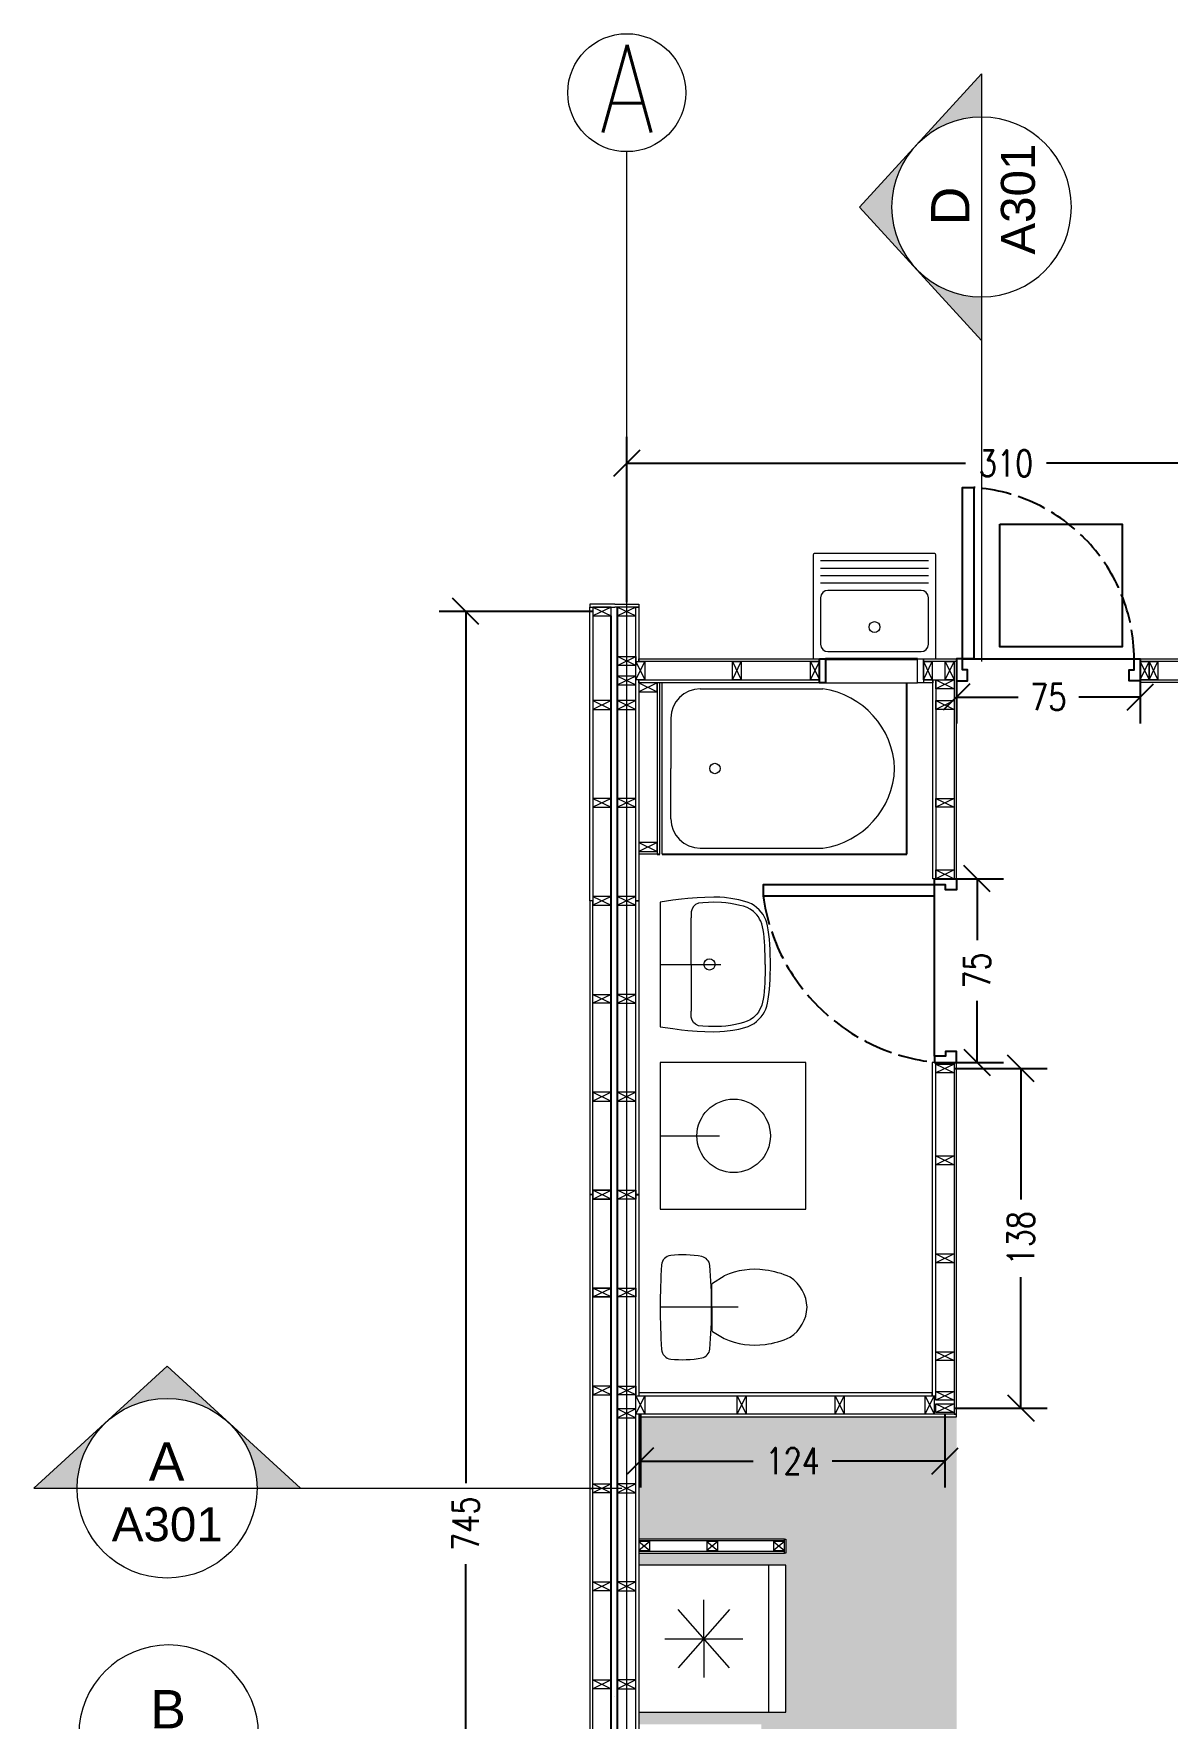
# Model space of a CAD drawing. Header units: centimetres. Extents: x 625 to 2942, y 2058 to 3293.
# Drawn here: x 625 to 1089, y 2603 to 3292 of the extents above; entities that cross this region are included whole.
import ezdxf

# ---------------------------------------------------------------- set-up
doc = ezdxf.new("R2010")
doc.units = ezdxf.units.CM
doc.header["$MEASUREMENT"] = 0
doc.linetypes.add('ACAD_ISO02W100', pattern=[15, 12, -3])
doc.layers.get('DEFPOINTS').update_dxf_attribs({"color": 210})
doc.layers.add('_AUX', color=210, linetype='Continuous', lineweight=18, plot=False)
for name, color, linetype, lineweight in [('A-ANNO-DIMS', 3, 'Continuous', 18), ('A-ANNO-SYMB', 3, 'Continuous', 18), ('A-DETL-MCUT', 4, 'Continuous', 25), ('A-DOOR-FULL', 4, 'Continuous', 25), ('A-ELEV-MBE1', 7, 'Continuous', 35), ('A-ELEV-MBE2', 4, 'Continuous', 25), ('A-FLOR-PATT', 8, 'Continuous', 18), ('A-FURN', 8, 'Continuous', 18), ('A-WALL-STUD', 3, 'Continuous', 18)]:
    doc.layers.add(name, color=color, linetype=linetype, lineweight=lineweight)
doc.styles.add('E-ROMANS', font='romans.shx', dxfattribs={"width": 0.8})
doc.styles.get("Standard").update_dxf_attribs({"font": 'arial.ttf'})
doc.dimstyles.new('QUOTE', dxfattribs={"dimtxt": 0.18, "dimasz": 0.18, "dimexe": 0.18, "dimexo": 0.0625, "dimgap": 0.09, "dimtad": 0, "dimdec": 4, "dimzin": 0, "dimdsep": 46, "dimtxsty": 'E-ROMANS', "dimblk": 'OBLIQUE', "dimblk1": 'OBLIQUE', "dimblk2": 'OBLIQUE', "dimcen": 0.09, "dimadec": 0, "dimazin": 0, "dimtfac": 1, "dimtdec": 4, "dimtofl": 0, "dimtmove": 0, "dimatfit": 3, "dimldrblk": 'OBLIQUE', "dimfxl": 1, "dimtolj": 1, "dimtzin": 0, "dimarcsym": 0})

# ---------------------------------------------------------------- blocks, each defined once
blk = doc.blocks.new('Sezioni')
h = blk.add_hatch(color=256)
h.dxf.hatch_style = 1
h.paths.add_polyline_path([(52520.8, 47455.1), (52264, 47220.9), (52417.6, 47220.9, -0.210523)])
h.paths.add_polyline_path([(52735.1, 47651.7), (52520.8, 47455.1, -0.388338), (52949.4, 47455.1)])
h.paths.add_polyline_path([(52949.4, 47455.1, -0.210523), (53052.6, 47220.9), (53206.2, 47220.9)])
blk.add_lwpolyline([(52264, 47220.9), (53206.2, 47220.9), (52735.1, 47651.7)], close=True)
blk.add_circle((52735.1, 47220.9), 317.5)
blk = doc.blocks.new('_Oblique')
at = {"color": 0, "linetype": 'ByBlock', "lineweight": -2}
blk.add_line((-0.5, -0.5), (0.5, 0.5), dxfattribs=at)
blk = doc.blocks.new('*D55')
at = {"layer": 'A-ANNO-DIMS', "color": 0, "lineweight": -2, "transparency": 16777216}
for p, q in [((1001.62, 2868.93), (1039.7, 2868.93)), ((1028.9, 2868.93), (1028.9, 2815.41)), ((1028.9, 2730.1), (1028.9, 2783.62)), ((1001.62, 2730.1), (1039.7, 2730.1))]:
    blk.add_line(p, q, dxfattribs=at)
at = {"layer": 'DEFPOINTS', "color": 0, "transparency": 16777216}
for p in [(997.87, 2868.93), (997.87, 2730.1), (1028.9, 2730.1)]:
    blk.add_point(p, dxfattribs=at)
at = {"layer": 'A-ANNO-DIMS', "color": 0, "lineweight": -2, "transparency": 16777216, "xscale": 10.8, "yscale": 10.8, "zscale": 10.8}
for p, rotation in [((1028.9, 2868.93), 90), ((1028.9, 2730.1), 270)]:
    blk.add_blockref('_Oblique', p, dxfattribs=dict(at, rotation=rotation))
at = {"layer": 'A-ANNO-DIMS', "color": 0, "transparency": 16777216, "insert": (1028.9, 2799.51), "char_height": 10.8, "attachment_point": 5, "rotation": 90, "style": 'E-ROMANS'}
blk.add_mtext('\\A1;138', dxfattribs=at)
blk = doc.blocks.new('*D56')
at = {"layer": 'A-ANNO-DIMS', "color": 0, "lineweight": -2, "transparency": 16777216}
for p, q in [((1001.92, 2946.51), (1021.81, 2946.51)), ((1011.01, 2946.51), (1011.01, 2921.36)), ((1011.01, 2871.43), (1011.01, 2896.58)), ((1001.92, 2871.43), (1021.81, 2871.43))]:
    blk.add_line(p, q, dxfattribs=at)
at = {"layer": 'DEFPOINTS', "color": 0, "transparency": 16777216}
for p in [(998.17, 2946.51), (1011.01, 2946.51), (998.17, 2871.43)]:
    blk.add_point(p, dxfattribs=at)
at = {"layer": 'A-ANNO-DIMS', "color": 0, "lineweight": -2, "transparency": 16777216, "xscale": 10.8, "yscale": 10.8, "zscale": 10.8}
for p, rotation in [((1011.01, 2946.51), 90), ((1011.01, 2871.43), 270)]:
    blk.add_blockref('_Oblique', p, dxfattribs=dict(at, rotation=rotation))
at = {"layer": 'A-ANNO-DIMS', "color": 0, "transparency": 16777216, "insert": (1011.01, 2908.97), "char_height": 10.8, "attachment_point": 5, "rotation": 90, "style": 'E-ROMANS'}
blk.add_mtext('\\A1;75', dxfattribs=at)
blk = doc.blocks.new('*D57')
at = {"layer": 'A-ANNO-DIMS', "color": 0, "lineweight": -2, "transparency": 16777216}
for p, q in [((1002.63, 3028.14), (1002.63, 3009.98)), ((1077.7, 3028.14), (1077.7, 3009.98)), ((1002.63, 3020.78), (1027.77, 3020.78)), ((1077.7, 3020.78), (1052.56, 3020.78))]:
    blk.add_line(p, q, dxfattribs=at)
at = {"layer": 'DEFPOINTS', "color": 0, "transparency": 16777216}
for p in [(1002.63, 3031.89), (1077.7, 3031.89), (1077.7, 3020.78)]:
    blk.add_point(p, dxfattribs=at)
at = {"layer": 'A-ANNO-DIMS', "color": 0, "lineweight": -2, "transparency": 16777216, "xscale": 10.8, "yscale": 10.8, "zscale": 10.8, "rotation": 180}
blk.add_blockref('_Oblique', (1002.63, 3020.78), dxfattribs=at)
at = {"layer": 'A-ANNO-DIMS', "color": 0, "lineweight": -2, "transparency": 16777216, "xscale": 10.8, "yscale": 10.8, "zscale": 10.8}
blk.add_blockref('_Oblique', (1077.7, 3020.78), dxfattribs=at)
at = {"layer": 'A-ANNO-DIMS', "color": 0, "transparency": 16777216, "insert": (1040.16, 3020.78), "char_height": 10.8, "attachment_point": 5, "style": 'E-ROMANS'}
blk.add_mtext('\\A1;75', dxfattribs=at)
blk = doc.blocks.new('*D60')
at = {"layer": 'A-ANNO-DIMS', "color": 0, "lineweight": -2, "transparency": 16777216}
for p, q in [((854, 3055.82), (791.25, 3055.82)), ((802.05, 3055.82), (802.05, 2699.36)), ((802.05, 2309.89), (802.05, 2666.35)), ((853.98, 2309.89), (791.25, 2309.89))]:
    blk.add_line(p, q, dxfattribs=at)
at = {"layer": 'DEFPOINTS', "color": 0, "transparency": 16777216}
for p in [(802.05, 3055.82), (857.75, 3055.82), (857.73, 2309.89)]:
    blk.add_point(p, dxfattribs=at)
at = {"layer": 'A-ANNO-DIMS', "color": 0, "lineweight": -2, "transparency": 16777216, "xscale": 10.8, "yscale": 10.8, "zscale": 10.8}
for p, rotation in [((802.05, 3055.82), 90), ((802.05, 2309.89), 270)]:
    blk.add_blockref('_Oblique', p, dxfattribs=dict(at, rotation=rotation))
at = {"layer": 'A-ANNO-DIMS', "color": 0, "transparency": 16777216, "insert": (802.05, 2682.85), "char_height": 10.8, "attachment_point": 5, "rotation": 90, "style": 'E-ROMANS'}
blk.add_mtext('\\A1;745', dxfattribs=at)
blk = doc.blocks.new('*D61')
at = {"layer": 'A-ANNO-DIMS', "color": 0, "lineweight": -2, "transparency": 16777216}
for p, q in [((867.84, 3059.56), (867.84, 3127.18)), ((1177.84, 3037.24), (1177.84, 3127.18)), ((867.84, 3116.38), (1006.34, 3116.38)), ((1177.84, 3116.38), (1039.35, 3116.38))]:
    blk.add_line(p, q, dxfattribs=at)
at = {"layer": 'DEFPOINTS', "color": 0, "transparency": 16777216}
for p in [(1177.84, 3116.38), (867.84, 3055.81), (1177.84, 3033.49)]:
    blk.add_point(p, dxfattribs=at)
at = {"layer": 'A-ANNO-DIMS', "color": 0, "lineweight": -2, "transparency": 16777216, "xscale": 10.8, "yscale": 10.8, "zscale": 10.8, "rotation": 180}
blk.add_blockref('_Oblique', (867.84, 3116.38), dxfattribs=at)
at = {"layer": 'A-ANNO-DIMS', "color": 0, "lineweight": -2, "transparency": 16777216, "xscale": 10.8, "yscale": 10.8, "zscale": 10.8}
blk.add_blockref('_Oblique', (1177.84, 3116.38), dxfattribs=at)
at = {"layer": 'A-ANNO-DIMS', "color": 0, "transparency": 16777216, "insert": (1022.84, 3116.38), "char_height": 10.8, "attachment_point": 5, "style": 'E-ROMANS'}
blk.add_mtext('\\A1;310', dxfattribs=at)
blk = doc.blocks.new('*D62')
at = {"layer": 'A-ANNO-DIMS', "color": 0, "lineweight": -2, "transparency": 16777216}
for p, q in [((873.4, 2727.6), (873.4, 2697.65)), ((997.87, 2727.6), (997.87, 2697.65)), ((873.4, 2708.45), (919.54, 2708.45)), ((997.87, 2708.45), (951.73, 2708.45))]:
    blk.add_line(p, q, dxfattribs=at)
at = {"layer": 'DEFPOINTS', "color": 0, "transparency": 16777216}
for p in [(873.4, 2731.35), (997.87, 2731.35), (997.87, 2708.45)]:
    blk.add_point(p, dxfattribs=at)
at = {"layer": 'A-ANNO-DIMS', "color": 0, "lineweight": -2, "transparency": 16777216, "xscale": 10.8, "yscale": 10.8, "zscale": 10.8, "rotation": 180}
blk.add_blockref('_Oblique', (873.4, 2708.45), dxfattribs=at)
at = {"layer": 'A-ANNO-DIMS', "color": 0, "lineweight": -2, "transparency": 16777216, "xscale": 10.8, "yscale": 10.8, "zscale": 10.8}
blk.add_blockref('_Oblique', (997.87, 2708.45), dxfattribs=at)
at = {"layer": 'A-ANNO-DIMS', "color": 0, "transparency": 16777216, "insert": (935.64, 2708.45), "char_height": 10.8, "attachment_point": 5, "style": 'E-ROMANS'}
blk.add_mtext('\\A1;124', dxfattribs=at)

msp = doc.modelspace()

# ---------------------------------------------------------------- hatches: boundary and pattern name
at = {"layer": 'A-FLOR-PATT'}
h = msp.add_hatch(dxfattribs=at)
h.set_pattern_fill('DOTS', color=0, scale=2.001937, style=0)
h.set_pattern_definition([(0, (-44926.2574, 8.511), (1.58903716, 3.17807433), [0, -3.17807433])])
h.paths.add_polyline_path([(1002.62473, 2726.5938), (872.79941, 2726.59368), (872.79948, 2676.5455), (932.91124, 2676.5455), (932.91124, 2670.83806), (872.79942, 2670.83805), (872.79942, 2425.50349), (922.84784, 2425.5028), (922.84784, 2345.42603), (1002.62473, 2345.42603)])
h.paths.add_polyline_path([(877.80426, 2500.57611), (937.86236, 2500.57611), (937.86236, 2560.63421), (877.80426, 2560.63421)], flags=16)
h.paths.add_polyline_path([(922.79241, 2600.77014), (872.79942, 2600.77014), (872.79942, 2565.64013), (922.79241, 2565.64013)], flags=16)
h.paths.add_polyline_path([(932.85752, 2665.83308), (872.79943, 2665.83308), (872.79943, 2605.77498), (932.85752, 2605.77498)], flags=16)
h.paths.add_polyline_path([(922.84673, 2495.57127), (872.79947, 2495.57127), (872.79947, 2425.50349), (922.84673, 2425.50349)], flags=16)

# ---------------------------------------------------------------- linework, layer by layer
at = {"layer": '_AUX', "color": 0}
msp.add_lwpolyline([(932.85752, 2665.83308), (872.79943, 2665.83308), (872.79943, 2605.77498), (932.85752, 2605.77498)], close=True, dxfattribs=at)
at = {"layer": 'A-ANNO-SYMB'}
for p, q in [((867.84455, 2109.24649), (867.84455, 3243.78699)), ((1012.85194, 3185.73298), (1012.85194, 3035.29159)), ((715.41382, 2697.32135), (865.85522, 2697.32135))]:
    msp.add_line(p, q, dxfattribs=at)
at = {"layer": 'A-ANNO-SYMB', "color": 7, "ltscale": 0.25}
msp.add_line((944.56917, 3036.39369), (993.61661, 3036.39369), dxfattribs=at)
at = {"layer": 'A-ANNO-SYMB', "color": 7}
for p, q in [((880.30559, 3026.58419), (880.30585, 2956.5143)), ((881.32585, 2956.5143), (881.32585, 3026.5842)), ((949.07398, 3026.5842), (986.61029, 3026.5842)), ((880.30585, 2956.5143), (872.7997, 2956.5143)), ((871.59832, 2697.26592), (871.59805, 2817.38211)), ((872.79921, 2817.38211), (872.7994, 2735.10253)), ((872.79941, 2727.59527), (872.79944, 2612.18421))]:
    msp.add_line(p, q, dxfattribs=at)
for points in [[(863.01122, 3058.72193), (852.79912, 3058.72204), (852.79911, 3057.62098), (863.01121, 3057.62087)], [(862.98994, 3058.71694), (872.79895, 3058.71694), (872.79895, 3057.61588), (862.98994, 3057.61588)], [(872.79957, 3027.29367), (872.79973, 2937.49831), (871.59857, 2937.49831), (871.59835, 3057.61588), (872.79951, 3057.61588), (872.79955, 3035.29262)], [(946.57121, 3035.29252), (872.79936, 3035.29263), (872.79936, 3036.39369), (946.57116, 3036.39372)], [(1002.6258, 3036.39302), (1002.62581, 3035.29263), (989.11236, 3035.29263), (989.11231, 3036.39369), (1002.6258, 3036.39383)], [(946.57156, 3026.5842), (872.79938, 3026.5842), (872.79938, 3027.78536), (946.57151, 3027.78526)], [(989.11231, 3027.78536), (992.91558, 3027.78536), (992.91558, 3026.5842), (989.11271, 3026.58425)], [(872.79944, 2612.18421), (872.79942, 2577.14972), (871.59826, 2577.14972), (871.59831, 2699.7685)], [(872.79948, 2675.94482), (932.31066, 2675.94483), (932.31066, 2676.54541), (872.79948, 2676.5455)], [(872.79948, 2670.83984), (932.31066, 2670.83986), (932.31066, 2671.44044), (872.79948, 2671.44052)]]:
    msp.add_lwpolyline(points, dxfattribs=at)
for points in [[(852.79613, 2937.49814), (852.7997, 3057.6169), (854.00086, 3057.61687), (853.99729, 2937.49811)], [(986.60989, 3036.39369), (989.11231, 3036.39369), (989.11271, 3026.5842), (986.61029, 3026.5842)], [(1002.62533, 3035.29267), (1001.62436, 3035.29267), (1001.62486, 2946.50674), (1002.6254, 2946.50669)], [(1182.59865, 3036.39369), (1182.59865, 3035.29263), (1077.69843, 3035.29263), (1077.69843, 3036.39369)], [(994.11715, 3027.78536), (994.11674, 2946.50674), (992.91558, 2946.50674), (992.91558, 3027.78536)], [(1077.69843, 3027.78537), (1174.09042, 3027.78537), (1174.09042, 3026.7844), (1077.69843, 3026.7844)], [(853.99354, 2817.38326), (853.99729, 2937.49946), (852.79613, 2937.49949), (852.79238, 2817.3833)], [(871.59832, 2817.38211), (871.59805, 2937.49831), (872.79921, 2937.49831), (872.79948, 2817.38211)], [(994.11675, 2871.43407), (992.69346, 2871.43401), (992.69444, 2735.10194), (994.11702, 2735.10221)], [(1001.62402, 2727.59451), (1002.62473, 2727.59451), (1002.62505, 2871.43407), (1001.62402, 2871.43407)], [(853.99005, 2697.26707), (853.99381, 2817.38326), (852.79264, 2817.3833), (852.78889, 2697.2671)], [(992.69444, 2735.10207), (992.69444, 2736.30346), (872.79875, 2736.30339), (872.79921, 2735.10207)], [(1002.62473, 2726.5938), (1002.62473, 2727.59451), (872.79946, 2727.59471), (872.79946, 2726.59368)], [(853.98663, 2577.15087), (853.99005, 2697.26707), (852.78889, 2697.2671), (852.78547, 2577.15091)], [(932.31066, 2670.83808), (932.31066, 2676.5454), (932.91124, 2676.5454), (932.91124, 2670.83806)]]:
    msp.add_lwpolyline(points, close=True, dxfattribs=at)
at = {"layer": 'A-ANNO-SYMB'}
msp.add_circle((867.84455, 3267.90122), 24.11422, dxfattribs=at)
at = {"layer": 'A-DETL-MCUT'}
for p, q in [((1005.12823, 3036.39302), (1075.19601, 3036.39302)), ((982.32618, 2956.5842), (982.32618, 3026.5842)), ((880.30585, 2956.5143), (881.32585, 2956.5143)), ((882.32618, 2956.5842), (982.32618, 2956.5842))]:
    msp.add_line(p, q, dxfattribs=at)
at = {"layer": 'A-DETL-MCUT', "color": 0}
msp.add_line((871.59805, 2817.38211), (872.79921, 2817.38211), dxfattribs=at)
at = {"layer": 'A-DETL-MCUT'}
msp.add_lwpolyline([(946.57116, 3036.39372), (949.07358, 3036.39372), (949.07398, 3026.5842), (946.57156, 3026.5842)], close=True, dxfattribs=at)
at = {"layer": 'A-DOOR-FULL'}
msp.add_line((993.61669, 2873.9365), (993.61669, 2944.00428), dxfattribs=at)
for points in [[(1009.63258, 3106.4608), (1009.63258, 3036.39302), (1005.12823, 3036.39302), (1005.12823, 3106.4608), (1009.63258, 3106.4608)], [(1005.12823, 3036.39302), (1002.6258, 3036.39302), (1002.6258, 3027.3843), (1007.13016, 3027.3843), (1007.13016, 3031.88866), (1005.12823, 3031.88866), (1005.12823, 3036.39302)], [(1075.19601, 3036.39302), (1077.69843, 3036.39302), (1077.69843, 3027.3843), (1073.19407, 3027.3843), (1073.19407, 3031.88866), (1075.19601, 3031.88866), (1075.19601, 3036.39302)], [(923.5489, 2939.49992), (993.61669, 2939.49992), (993.61669, 2944.00428), (923.5489, 2944.00428), (923.5489, 2939.49992)], [(993.61669, 2944.00428), (993.61669, 2946.5067), (1002.6254, 2946.5067), (1002.6254, 2942.00234), (998.12104, 2942.00234), (998.12104, 2944.00428), (993.61669, 2944.00428)], [(993.61669, 2873.9365), (993.61669, 2871.43407), (1002.6254, 2871.43407), (1002.6254, 2875.93843), (998.12104, 2875.93843), (998.12104, 2873.9365), (993.61669, 2873.9365)]]:
    msp.add_lwpolyline(points, dxfattribs=at)
at = {"layer": 'A-DOOR-FULL', "linetype": 'ACAD_ISO02W100'}
for centre, radius, start, end in [((1004.8601, 3036.28691), 70.33599, 0.08643498, 86.10933947), ((1002.39989, 2950.63552), 79.6334, 188.03834438, 264.02953444)]:
    msp.add_arc(centre, radius, start, end, dxfattribs=at)
at = {"layer": 'A-ELEV-MBE1', "color": 0}
for p, q in [((949.07358, 3036.39369), (986.60989, 3036.39522)), ((863.03978, 2612.18381), (863.03978, 2612.18421))]:
    msp.add_line(p, q, dxfattribs=at)
at = {"layer": 'A-ELEV-MBE2'}
for p, q in [((861.48684, 2311.69425), (861.50802, 3054.01316)), ((864.09082, 2699.06766), (864.09109, 3057.61588)), ((864.091, 2306.88869), (864.091, 2699.06757))]:
    msp.add_line(p, q, dxfattribs=at)
msp.add_lwpolyline([(1020.32521, 3091.44695), (1070.37362, 3091.44695), (1070.37362, 3041.39853), (1020.32521, 3041.39853), (1020.32521, 3091.44695)], dxfattribs=at)
at = {"layer": 'A-FURN', "ltscale": 0.25}
for p, q in [((944.06868, 3078.93484), (944.06868, 3036.89418)), ((993.61661, 3079.43533), (944.56917, 3079.43533)), ((994.1171, 3036.89418), (994.1171, 3078.93484)), ((991.11419, 3076.43242), (947.07159, 3076.43242)), ((991.11419, 3073.42952), (947.07159, 3073.42952)), ((991.11419, 3070.42661), (947.07159, 3070.42661)), ((991.11419, 3067.42371), (947.07159, 3067.42371)), ((947.07159, 3061.4179), (947.07159, 3042.3995)), ((988.11129, 3064.4208), (950.07449, 3064.4208)), ((991.11419, 3042.3995), (991.11419, 3061.4179)), ((950.07449, 3039.3966), (988.11129, 3039.3966))]:
    msp.add_line(p, q, dxfattribs=at)
at = {"layer": 'A-FURN'}
for p, q in [((882.32618, 2956.5842), (882.32618, 3026.5842)), ((897.90201, 3024.15405), (947.99739, 3024.15405)), ((885.90201, 3012.15405), (885.90201, 2991.5842)), ((885.90201, 2971.01435), (885.90201, 2991.5842)), ((897.90201, 2959.01435), (947.99739, 2959.01435)), ((886.67783, 2937.70503), (881.50782, 2936.95074)), ((881.50782, 2936.95074), (881.50782, 2911.47284)), ((890.29007, 2938.14877), (886.67783, 2937.70503)), ((892.78153, 2938.40287), (890.29007, 2938.14877)), ((896.62983, 2938.71258), (892.78153, 2938.40287)), ((894.54463, 2934.22264), (894.23918, 2933.03389)), ((895.10742, 2935.15717), (894.54463, 2934.22264)), ((895.94174, 2935.93334), (895.10742, 2935.15717)), ((897.13186, 2936.49566), (895.94174, 2935.93334)), ((899.74627, 2938.89013), (896.62983, 2938.71258)), ((898.91956, 2936.73233), (897.13186, 2936.49566)), ((901.21117, 2936.87339), (898.91956, 2936.73233)), ((903.43191, 2938.99852), (899.74627, 2938.89013)), ((903.41902, 2936.89743), (901.21117, 2936.87339)), ((906.51636, 2936.79234), (903.41902, 2936.89743)), ((905.89331, 2938.93481), (903.43191, 2938.99852)), ((907.85631, 2938.79181), (905.89331, 2938.93481)), ((908.33679, 2936.63148), (906.51636, 2936.79234)), ((911.26183, 2938.34841), (907.85631, 2938.79181)), ((910.19834, 2936.3902), (908.33679, 2936.63148)), ((912.32675, 2936.01755), (910.19834, 2936.3902)), ((913.66811, 2937.88267), (911.26183, 2938.34841)), ((914.01601, 2935.64665), (912.32675, 2936.01755)), ((916.07438, 2937.28478), (913.66811, 2937.88267)), ((915.54789, 2935.2513), (914.01601, 2935.64665)), ((917.03878, 2934.71959), (915.54789, 2935.2513)), ((917.44518, 2936.82394), (916.07438, 2937.28478)), ((918.30989, 2934.05632), (917.03878, 2934.71959)), ((918.76941, 2936.20952), (917.44518, 2936.82394)), ((919.64171, 2933.1018), (918.30989, 2934.05632)), ((919.86778, 2935.55146), (918.76941, 2936.20952)), ((920.91886, 2934.76894), (919.86778, 2935.55146)), ((922.00858, 2933.75985), (920.91886, 2934.76894)), ((894.15119, 2931.84332), (894.12002, 2930.59468)), ((894.12002, 2911.47284), (894.12002, 2930.59468)), ((894.23918, 2933.03389), (894.15119, 2931.84332)), ((920.31807, 2932.48552), (919.64171, 2933.1018)), ((920.99092, 2931.75507), (920.31807, 2932.48552)), ((921.62693, 2930.91966), (920.99092, 2931.75507)), ((922.1663, 2930.05107), (921.62693, 2930.91966)), ((922.82191, 2932.83169), (922.00858, 2933.75985)), ((922.6325, 2929.11191), (922.1663, 2930.05107)), ((923.01877, 2928.0943), (922.6325, 2929.11191)), ((923.53697, 2931.83998), (922.82191, 2932.83169)), ((923.329, 2926.91343), (923.01877, 2928.0943)), ((924.15309, 2930.79091), (923.53697, 2931.83998)), ((924.63211, 2929.77548), (924.15309, 2930.79091)), ((925.07438, 2928.55484), (924.63211, 2929.77548)), ((925.39514, 2927.2959), (925.07438, 2928.55484)), ((925.70781, 2925.60057), (925.39514, 2927.2959)), ((923.57236, 2925.62356), (923.329, 2926.91343)), ((923.8046, 2924.1425), (923.57236, 2925.62356)), ((924.00313, 2922.50897), (923.8046, 2924.1425)), ((924.14961, 2920.75908), (924.00313, 2922.50897)), ((924.2449, 2919.13486), (924.14961, 2920.75908)), ((925.97687, 2923.7469), (925.70781, 2925.60057)), ((926.18379, 2921.75349), (925.97687, 2923.7469)), ((926.32167, 2919.65824), (926.18379, 2921.75349)), ((924.33076, 2917.29747), (924.2449, 2919.13486)), ((924.39668, 2915.33852), (924.33076, 2917.29747)), ((924.43842, 2913.20747), (924.39668, 2915.33852)), ((926.42194, 2917.60589), (926.31927, 2919.70001)), ((926.49934, 2915.34595), (926.42041, 2917.64248)), ((926.5431, 2912.99525), (926.4983, 2915.385)), ((881.50782, 2911.47284), (881.50782, 2885.99494)), ((881.50782, 2911.47284), (906.28586, 2911.47284)), ((894.12002, 2911.47284), (894.12002, 2892.351)), ((924.39668, 2907.60716), (924.33076, 2905.64821)), ((924.43842, 2909.73821), (924.39668, 2907.60716)), ((924.44935, 2911.47284), (924.43842, 2913.20747)), ((924.44935, 2911.47284), (924.43842, 2909.73821)), ((926.42041, 2905.3032), (926.49934, 2907.59973)), ((926.4983, 2907.56068), (926.54279, 2909.93393)), ((926.55134, 2911.47284), (926.5427, 2913.02825)), ((926.54279, 2909.93393), (926.55134, 2911.47284)), ((924.00313, 2900.43671), (923.8046, 2898.80318)), ((924.14961, 2902.1866), (924.00313, 2900.43671)), ((924.2449, 2903.81082), (924.14961, 2902.1866)), ((924.33076, 2905.64821), (924.2449, 2903.81082)), ((925.97687, 2899.19878), (926.18379, 2901.19219)), ((926.18379, 2901.19219), (926.32167, 2903.28744)), ((926.31927, 2903.24568), (926.42194, 2905.33979)), ((922.1663, 2892.89461), (921.62693, 2892.02602)), ((922.6325, 2893.83377), (922.1663, 2892.89461)), ((923.01877, 2894.85138), (922.6325, 2893.83377)), ((923.329, 2896.03225), (923.01877, 2894.85138)), ((923.57236, 2897.32212), (923.329, 2896.03225)), ((923.8046, 2898.80318), (923.57236, 2897.32212)), ((924.15309, 2892.15477), (924.63211, 2893.1702)), ((924.63211, 2893.1702), (925.07438, 2894.39084)), ((925.07438, 2894.39084), (925.39514, 2895.64978)), ((925.39514, 2895.64978), (925.70781, 2897.34511)), ((925.70781, 2897.34511), (925.97687, 2899.19878)), ((881.50782, 2885.99494), (886.67783, 2885.24065)), ((894.15119, 2891.10236), (894.12002, 2892.351)), ((894.23918, 2889.91179), (894.15119, 2891.10236)), ((894.54463, 2888.72304), (894.23918, 2889.91179)), ((895.10742, 2887.78851), (894.54463, 2888.72304)), ((895.94174, 2887.01234), (895.10742, 2887.78851)), ((897.13186, 2886.45002), (895.94174, 2887.01234)), ((898.91956, 2886.21335), (897.13186, 2886.45002)), ((901.21117, 2886.07229), (898.91956, 2886.21335)), ((903.41902, 2886.04825), (901.21117, 2886.07229)), ((906.51636, 2886.15334), (903.41902, 2886.04825)), ((908.33679, 2886.3142), (906.51636, 2886.15334)), ((910.19834, 2886.55548), (908.33679, 2886.3142)), ((912.32675, 2886.92813), (910.19834, 2886.55548)), ((914.01601, 2887.29903), (912.32675, 2886.92813)), ((915.54789, 2887.69438), (914.01601, 2887.29903)), ((917.03878, 2888.22609), (915.54789, 2887.69438)), ((916.07438, 2885.6609), (917.44518, 2886.12174)), ((918.30989, 2888.88936), (917.03878, 2888.22609)), ((917.44518, 2886.12174), (918.76941, 2886.73616)), ((919.64171, 2889.84388), (918.30989, 2888.88936)), ((918.76941, 2886.73616), (919.86778, 2887.39422)), ((920.31807, 2890.46016), (919.64171, 2889.84388)), ((919.86778, 2887.39422), (920.91886, 2888.17674)), ((920.99092, 2891.19061), (920.31807, 2890.46016)), ((920.91886, 2888.17674), (922.00858, 2889.18583)), ((921.62693, 2892.02602), (920.99092, 2891.19061)), ((922.00858, 2889.18583), (922.82191, 2890.11399)), ((922.82191, 2890.11399), (923.53697, 2891.1057)), ((923.53697, 2891.1057), (924.15309, 2892.15477)), ((886.67783, 2885.24065), (890.29007, 2884.79691)), ((890.29007, 2884.79691), (892.78153, 2884.54281)), ((892.78153, 2884.54281), (896.62983, 2884.2331)), ((896.62983, 2884.2331), (899.74627, 2884.05555)), ((899.74627, 2884.05555), (903.43191, 2883.94716)), ((903.43191, 2883.94716), (905.89331, 2884.01087)), ((905.89331, 2884.01087), (907.85631, 2884.15387)), ((907.85631, 2884.15387), (911.26183, 2884.59727)), ((911.26183, 2884.59727), (913.66811, 2885.06301)), ((913.66811, 2885.06301), (916.07438, 2885.6609)), ((902.88542, 2781.23854), (907.72176, 2784.16193)), ((902.62007, 2771.33728), (902.62007, 2780.79673)), ((913.43268, 2771.33728), (881.50782, 2771.33728)), ((902.62007, 2771.33728), (902.62007, 2761.87783)), ((902.88542, 2761.43602), (907.72176, 2758.51263)), ((872.79942, 2665.83308), (872.79942, 2605.77498)), ((932.85752, 2665.83308), (872.79942, 2665.83308)), ((925.90867, 2605.77498), (925.90867, 2665.83308)), ((932.85752, 2605.77498), (932.85752, 2665.83308)), ((899.35404, 2635.80403), (899.35404, 2651.69187)), ((909.87879, 2623.90222), (888.8293, 2647.70584)), ((909.87879, 2647.70584), (888.8293, 2623.90222)), ((883.4662, 2635.80403), (915.24189, 2635.80403)), ((899.35404, 2635.80403), (899.35404, 2619.91619)), ((872.79942, 2605.77498), (932.85752, 2605.77498))]:
    msp.add_line(p, q, dxfattribs=at)
for points in [[(881.50782, 2871.43411), (881.50782, 2811.37601), (941.06543, 2811.37601), (941.06543, 2871.43411), (881.50782, 2871.43411)], [(881.50782, 2841.40506), (905.72464, 2841.40506)]]:
    msp.add_lwpolyline(points, dxfattribs=at)
at = {"layer": 'A-FURN', "ltscale": 0.25}
msp.add_circle((969.09289, 3049.40628), 2.23727, dxfattribs=at)
at = {"layer": 'A-FURN'}
for centre, radius in [((903.90201, 2991.5842), 2.1256), ((901.66015, 2911.47284), 2.28362), ((911.53687, 2841.40506), 15.01452)]:
    msp.add_circle(centre, radius, dxfattribs=at)
at = {"layer": 'A-FURN', "ltscale": 0.25}
for centre, radius, start, end in [((944.56917, 3078.93484), 0.50048, 90, 180), ((993.61661, 3078.93484), 0.50048, 0, 90), ((950.07449, 3061.4179), 3.0029, 90, 180), ((988.11129, 3061.4179), 3.0029, 0, 90), ((950.07449, 3042.3995), 3.0029, 180, 270), ((988.11129, 3042.3995), 3.0029, 270, 0)]:
    msp.add_arc(centre, radius, start, end, dxfattribs=at)
at = {"layer": 'A-FURN', "color": 0, "ltscale": 0.25}
for centre, start, end in [((944.56917, 3036.89418), 180, 270), ((993.61661, 3036.89418), 270, 0)]:
    msp.add_arc(centre, 0.50048, start, end, dxfattribs=at)
at = {"layer": 'A-FURN'}
for centre, radius, start, end in [((897.90201, 3012.15405), 12, 90, 180), ((943.07287, 2990.22953), 34.28008, 2.26479262, 81.74056962), ((943.07287, 2992.93888), 34.28008, 278.25943038, 357.73520738), ((897.90201, 2971.01435), 12, 180, 270), ((928.81869, 2919.82255), 2.50242, 182.8068857, 183.76471809), ((928.92136, 2917.72843), 2.50242, 181.96839926, 182.8068857), ((929.00029, 2915.4319), 2.50242, 181.07390386, 181.96839926), ((929.00029, 2907.51378), 2.50242, 178.03160074, 178.92609614), ((929.04508, 2913.04215), 2.50242, 180.31841906, 181.07390387), ((928.81869, 2903.12313), 2.50242, 176.23528191, 177.1931143), ((928.92136, 2905.21725), 2.50242, 177.1931143, 178.03160074), ((886.26778, 2788.34271), 4.20407, 96.33590177, 176.25541967), ((890.54236, 2749.84526), 42.93811, 79.25484374, 96.33590177), ((897.80129, 2788.09682), 4.00387, 4.94027018, 79.25484374), ((1146.0971, 2771.33728), 264.58929, 176.25541967, 183.74458033), ((703.91102, 2771.33728), 198.61713, 355.05972982, 4.94027018), ((920.14511, 2756.82324), 30.02905, 81.79306942, 114.43817502), ((919.78846, 2751.00368), 35.84311, 65.47557929, 82.5567643), ((925.9031, 2770.61093), 15.67965, 2.65515116, 56.02113075), ((903.12056, 2780.79673), 0.50048, 118.02259538, 180), ((925.9031, 2772.06363), 15.67965, 303.97886925, 357.34484884), ((903.12056, 2761.87783), 0.50048, 180, 241.97740462), ((920.14511, 2785.85132), 30.02905, 245.56182498, 278.20693058), ((919.78846, 2791.67088), 35.84311, 277.4432357, 294.52442071), ((886.26778, 2754.33185), 4.20407, 183.74458033, 263.66409823), ((890.54236, 2792.8293), 42.93811, 263.66409823, 280.74515626), ((897.80129, 2754.57773), 4.00387, 280.74515626, 355.05972982)]:
    msp.add_arc(centre, radius, start, end, dxfattribs=at)
at = {"layer": 'A-WALL-STUD'}
for p, q in [((861.50813, 3057.61665), (854.00076, 3054.01338)), ((854.00086, 3057.61687), (861.50802, 3054.01316)), ((871.59835, 3057.61588), (864.09109, 3054.01239)), ((864.09109, 3057.61588), (871.59835, 3054.01239)), ((871.59805, 3033.74113), (864.09079, 3037.34461)), ((864.09079, 3033.74113), (871.59805, 3037.34461)), ((871.59839, 3027.78536), (875.20188, 3035.29262)), ((871.59839, 3035.29262), (875.20188, 3027.78536)), ((911.0361, 3027.78534), (914.63958, 3035.2926)), ((911.0361, 3035.2926), (914.63958, 3027.78534)), ((942.96772, 3027.78526), (946.57121, 3035.29252)), ((942.96772, 3035.29252), (946.57121, 3027.78526)), ((989.11231, 3027.78536), (992.7158, 3035.29263)), ((989.11231, 3035.29263), (992.7158, 3027.78536)), ((998.02087, 3027.78541), (1001.62436, 3035.29267)), ((998.02087, 3035.29267), (1001.62436, 3027.78541)), ((1077.69843, 3027.78537), (1081.30191, 3035.29263)), ((1077.69843, 3035.29263), (1081.30191, 3027.78537)), ((1081.30191, 3027.78537), (1084.9054, 3035.29263)), ((1081.30191, 3035.29263), (1084.9054, 3027.78537)), ((871.59805, 3029.33686), (864.09079, 3025.73338)), ((864.09079, 3029.33686), (871.59805, 3025.73338)), ((880.30683, 3026.5842), (872.79957, 3022.98072)), ((872.79957, 3026.5842), (880.30683, 3022.98072)), ((994.11714, 3027.78532), (1001.6244, 3024.18184)), ((1001.6244, 3027.78532), (994.11714, 3024.18184)), ((861.50717, 3019.37799), (853.9998, 3015.77472)), ((853.99991, 3019.3782), (861.50706, 3015.7745)), ((871.59805, 3019.37752), (864.09079, 3015.77403)), ((864.09079, 3019.37752), (871.59805, 3015.77403)), ((994.1169, 3019.37752), (1001.62416, 3015.77403)), ((1001.62416, 3019.37752), (994.1169, 3015.77403)), ((861.50568, 2979.34109), (853.99831, 2975.73782)), ((853.99842, 2979.34131), (861.50557, 2975.7376)), ((861.50601, 2979.33926), (853.99864, 2975.73599)), ((853.99874, 2979.33947), (861.5059, 2975.73577)), ((871.59805, 2979.33878), (864.09079, 2975.7353)), ((864.09079, 2979.33878), (871.59805, 2975.7353)), ((994.1169, 2979.33878), (1001.62416, 2975.7353)), ((1001.62416, 2979.33878), (994.1169, 2975.7353)), ((880.30584, 2961.31895), (872.79858, 2957.71546)), ((872.79858, 2961.31895), (880.30584, 2957.71546)), ((994.1176, 2950.11022), (1001.62486, 2946.50674)), ((1001.62486, 2950.11022), (994.1176, 2946.50674)), ((861.50452, 2939.30236), (853.99715, 2935.69909)), ((853.99725, 2939.30257), (861.50441, 2935.69887)), ((871.59805, 2939.30005), (864.09079, 2935.69657)), ((864.09079, 2939.30005), (871.59805, 2935.69657)), ((861.50344, 2899.26225), (853.99608, 2895.65898)), ((853.99618, 2899.26247), (861.50334, 2895.65877)), ((871.59805, 2899.26132), (864.09079, 2895.65783)), ((864.09079, 2899.26132), (871.59805, 2895.65783)), ((994.11673, 2870.7334), (1001.62399, 2867.12991)), ((1001.62399, 2870.7334), (994.11673, 2867.12991)), ((861.50219, 2859.22489), (853.99483, 2855.62163)), ((853.99493, 2859.22511), (861.50209, 2855.62141)), ((871.59805, 2859.22259), (864.09079, 2855.6191)), ((864.09079, 2859.22259), (871.59805, 2855.6191)), ((994.11675, 2833.19709), (1001.62402, 2829.5936)), ((1001.62402, 2833.19709), (994.11675, 2829.5936)), ((853.99366, 2815.58275), (861.50103, 2819.18602)), ((853.99375, 2815.58138), (861.50112, 2819.18465)), ((861.50093, 2815.58254), (853.99377, 2819.18624)), ((861.50102, 2815.58116), (853.99386, 2819.18487)), ((871.59805, 2815.58023), (864.09079, 2819.18372)), ((864.09079, 2815.58023), (871.59805, 2819.18372)), ((994.11675, 2793.15849), (1001.62402, 2789.55501)), ((1001.62402, 2793.15849), (994.11675, 2789.55501)), ((853.9925, 2775.54402), (861.49987, 2779.14729)), ((853.99259, 2775.54265), (861.49996, 2779.14592)), ((861.49976, 2775.5438), (853.99261, 2779.14751)), ((861.49985, 2775.54243), (853.9927, 2779.14614)), ((871.59805, 2775.5415), (864.09079, 2779.14499)), ((864.09079, 2775.5415), (871.59805, 2779.14499)), ((994.11675, 2753.11976), (1001.62402, 2749.51628)), ((1001.62402, 2753.11976), (994.11675, 2749.51628)), ((853.99143, 2735.49261), (861.4988, 2739.09588)), ((861.49869, 2735.4924), (853.99153, 2739.0961)), ((871.59805, 2735.49146), (864.09079, 2739.09495)), ((864.09079, 2735.49146), (871.59805, 2739.09495)), ((871.59823, 2727.59527), (875.20172, 2735.10253)), ((871.59823, 2735.10253), (875.20172, 2727.59527)), ((913.00996, 2727.5948), (916.61345, 2735.10207)), ((913.00996, 2735.10207), (916.61345, 2727.5948)), ((953.04869, 2727.5948), (956.65218, 2735.10207)), ((953.04869, 2735.10207), (956.65218, 2727.5948)), ((989.81259, 2727.59468), (993.41608, 2735.10194)), ((989.81259, 2735.10194), (993.41608, 2727.59468)), ((994.11702, 2736.9035), (1001.62428, 2733.30002)), ((1001.62428, 2736.9035), (994.11702, 2733.30002)), ((871.59805, 2729.75012), (864.09079, 2726.14664)), ((864.09079, 2729.75012), (871.59805, 2726.14664)), ((994.11675, 2731.89881), (1001.62402, 2728.29532)), ((1001.62402, 2731.89881), (994.11675, 2728.29532)), ((861.49764, 2699.06859), (853.99027, 2695.46533)), ((853.99037, 2699.06881), (861.49753, 2695.46511)), ((871.59808, 2699.06766), (864.09082, 2695.46418)), ((864.09082, 2699.06766), (871.59808, 2695.46418)), ((877.30385, 2675.49437), (872.79949, 2671.89089)), ((872.79949, 2675.49437), (877.30385, 2671.89089)), ((905.10754, 2675.49438), (900.60318, 2671.89089)), ((900.60318, 2675.49438), (905.10754, 2671.89089)), ((932.31066, 2675.49436), (927.8063, 2671.89087)), ((927.8063, 2675.49436), (932.31066, 2671.89087)), ((861.49647, 2659.02986), (853.9891, 2655.42659)), ((853.9892, 2659.03008), (861.49636, 2655.42638)), ((871.59807, 2659.02893), (864.09081, 2655.42544)), ((864.09081, 2659.02893), (871.59807, 2655.42544)), ((861.49531, 2618.99113), (853.98794, 2615.38786)), ((853.98804, 2618.99135), (861.4952, 2615.38765)), ((871.59807, 2618.9902), (864.0908, 2615.38671)), ((864.0908, 2618.9902), (871.59807, 2615.38671))]:
    msp.add_line(p, q, dxfattribs=at)
for points in [[(861.50813, 3057.61665), (854.00086, 3057.61687), (854.00076, 3054.01338), (861.50802, 3054.01316)], [(871.59835, 3057.61588), (864.09109, 3057.61588), (864.09109, 3054.01239), (871.59835, 3054.01239)], [(871.59805, 3033.74113), (864.09079, 3033.74113), (864.09079, 3037.34461), (871.59805, 3037.34461)], [(871.59839, 3027.78536), (871.59839, 3035.29262), (875.20188, 3035.29262), (875.20188, 3027.78536)], [(911.0361, 3027.78534), (911.0361, 3035.2926), (914.63958, 3035.2926), (914.63958, 3027.78534)], [(942.96772, 3027.78526), (942.96772, 3035.29252), (946.57121, 3035.29252), (946.57121, 3027.78526)], [(989.11231, 3027.78536), (989.11231, 3035.29263), (992.7158, 3035.29263), (992.7158, 3027.78536)], [(998.02087, 3027.78541), (998.02087, 3035.29267), (1001.62436, 3035.29267), (1001.62436, 3027.78541)], [(1077.69843, 3027.78537), (1077.69843, 3035.29263), (1081.30191, 3035.29263), (1081.30191, 3027.78537)], [(1081.30191, 3027.78537), (1081.30191, 3035.29263), (1084.9054, 3035.29263), (1084.9054, 3027.78537)], [(871.59805, 3029.33686), (864.09079, 3029.33686), (864.09079, 3025.73338), (871.59805, 3025.73338)], [(880.30683, 3026.5842), (872.79957, 3026.5842), (872.79957, 3022.98072), (880.30683, 3022.98072)], [(994.11714, 3027.78532), (1001.6244, 3027.78532), (1001.6244, 3024.18184), (994.11714, 3024.18184)], [(861.50717, 3019.37799), (853.99991, 3019.3782), (853.9998, 3015.77472), (861.50706, 3015.7745)], [(871.59805, 3019.37752), (864.09079, 3019.37752), (864.09079, 3015.77403), (871.59805, 3015.77403)], [(994.1169, 3019.37752), (1001.62416, 3019.37752), (1001.62416, 3015.77403), (994.1169, 3015.77403)], [(861.50568, 2979.34109), (853.99842, 2979.34131), (853.99831, 2975.73782), (861.50557, 2975.7376)], [(861.50601, 2979.33926), (853.99874, 2979.33947), (853.99864, 2975.73599), (861.5059, 2975.73577)], [(871.59805, 2979.33878), (864.09079, 2979.33878), (864.09079, 2975.7353), (871.59805, 2975.7353)], [(994.1169, 2979.33878), (1001.62416, 2979.33878), (1001.62416, 2975.7353), (994.1169, 2975.7353)], [(880.30584, 2961.31895), (872.79858, 2961.31895), (872.79858, 2957.71546), (880.30584, 2957.71546)], [(994.1176, 2950.11022), (1001.62486, 2950.11022), (1001.62486, 2946.50674), (994.1176, 2946.50674)], [(861.50452, 2939.30236), (853.99725, 2939.30257), (853.99715, 2935.69909), (861.50441, 2935.69887)], [(871.59805, 2939.30005), (864.09079, 2939.30005), (864.09079, 2935.69657), (871.59805, 2935.69657)], [(853.99618, 2899.26247), (861.50344, 2899.26225), (861.50334, 2895.65877), (853.99608, 2895.65898)], [(871.59805, 2899.26132), (864.09079, 2899.26132), (864.09079, 2895.65783), (871.59805, 2895.65783)], [(994.11673, 2870.7334), (1001.62399, 2870.7334), (1001.62399, 2867.12991), (994.11673, 2867.12991)], [(861.50219, 2859.22489), (853.99493, 2859.22511), (853.99483, 2855.62163), (861.50209, 2855.62141)], [(871.59805, 2859.22259), (864.09079, 2859.22259), (864.09079, 2855.6191), (871.59805, 2855.6191)], [(994.11675, 2833.19709), (1001.62402, 2833.19709), (1001.62402, 2829.5936), (994.11675, 2829.5936)], [(861.50093, 2815.58254), (853.99366, 2815.58275), (853.99377, 2819.18624), (861.50103, 2819.18602)], [(853.99375, 2815.58138), (861.50102, 2815.58116), (861.50112, 2819.18465), (853.99386, 2819.18487)], [(871.59805, 2815.58023), (864.09079, 2815.58023), (864.09079, 2819.18372), (871.59805, 2819.18372)], [(994.11675, 2793.15849), (1001.62402, 2793.15849), (1001.62402, 2789.55501), (994.11675, 2789.55501)], [(861.49976, 2775.5438), (853.9925, 2775.54402), (853.99261, 2779.14751), (861.49987, 2779.14729)], [(853.99259, 2775.54265), (861.49985, 2775.54243), (861.49996, 2779.14592), (853.9927, 2779.14614)], [(871.59805, 2775.5415), (864.09079, 2775.5415), (864.09079, 2779.14499), (871.59805, 2779.14499)], [(994.11675, 2753.11976), (1001.62402, 2753.11976), (1001.62402, 2749.51628), (994.11675, 2749.51628)], [(853.99143, 2735.49261), (861.49869, 2735.4924), (861.4988, 2739.09588), (853.99153, 2739.0961)], [(871.59805, 2735.49146), (864.09079, 2735.49146), (864.09079, 2739.09495), (871.59805, 2739.09495)], [(871.59823, 2727.59527), (871.59823, 2735.10253), (875.20172, 2735.10253), (875.20172, 2727.59527)], [(913.00996, 2727.5948), (913.00996, 2735.10207), (916.61345, 2735.10207), (916.61345, 2727.5948)], [(953.04869, 2727.5948), (953.04869, 2735.10207), (956.65218, 2735.10207), (956.65218, 2727.5948)], [(989.81259, 2727.59468), (989.81259, 2735.10194), (993.41608, 2735.10194), (993.41608, 2727.59468)], [(994.11702, 2736.9035), (1001.62428, 2736.9035), (1001.62428, 2733.30002), (994.11702, 2733.30002)], [(871.59805, 2729.75012), (864.09079, 2729.75012), (864.09079, 2726.14664), (871.59805, 2726.14664)], [(994.11675, 2731.89881), (1001.62402, 2731.89881), (1001.62402, 2728.29532), (994.11675, 2728.29532)], [(853.99037, 2699.06881), (861.49764, 2699.06859), (861.49753, 2695.46511), (853.99027, 2695.46533)], [(871.59808, 2699.06766), (864.09082, 2699.06766), (864.09082, 2695.46418), (871.59808, 2695.46418)], [(877.30385, 2675.49437), (872.79949, 2675.49437), (872.79949, 2671.89089), (877.30385, 2671.89089)], [(905.10754, 2675.49438), (900.60318, 2675.49438), (900.60318, 2671.89089), (905.10754, 2671.89089)], [(932.31066, 2675.49436), (927.8063, 2675.49436), (927.8063, 2671.89087), (932.31066, 2671.89087)], [(853.9892, 2659.03008), (861.49647, 2659.02986), (861.49636, 2655.42638), (853.9891, 2655.42659)], [(871.59807, 2659.02893), (864.09081, 2659.02893), (864.09081, 2655.42544), (871.59807, 2655.42544)], [(853.98804, 2618.99135), (861.49531, 2618.99113), (861.4952, 2615.38765), (853.98794, 2615.38786)], [(871.59807, 2618.9902), (864.0908, 2618.9902), (864.0908, 2615.38671), (871.59807, 2615.38671)]]:
    msp.add_lwpolyline(points, close=True, dxfattribs=at)

# ---------------------------------------------------------------- block references
at = {"layer": 'A-ANNO-SYMB', "xscale": -0.1157241476674715, "yscale": 0.1157241476674715, "zscale": 0.1157241476674715}
for p, rotation in [((6477.44516, 9323.87635), 90), ((-5406.47755, 8078.53385), 179.8362413498016)]:
    msp.add_blockref('Sezioni', p, dxfattribs=dict(at, rotation=rotation))
at = {"layer": 'A-ANNO-SYMB', "xscale": 0.1157241476674715, "yscale": 0.1157241476674715, "zscale": 0.1157241476674715}
msp.add_blockref('Sezioni', (-5422.72955, -2767.27187), dxfattribs=at)

# ---------------------------------------------------------------- texts
at = {"layer": 'A-ANNO-SYMB'}
for s, height, rotation, p in [('A301', 13.906074, 90, (1034.66146, 3201.70238)), ('D', 15.67946, 90, (1007.89313, 3213.65294)), ('B', 15.67946, 359.83624135, (673.04534, 2599.17636))]:
    msp.add_text(s, height=height, rotation=rotation, dxfattribs=at).set_placement(p)
for s, height, p in [('A', 15.67946, (672.49029, 2700.38478)), ('A301', 13.906074, (657.38688, 2675.67583))]:
    msp.add_text(s, height=height, dxfattribs=at).set_placement(p)
at = {"layer": 'A-ANNO-SYMB', "insert": (856.88391, 3287.4872), "char_height": 35.90383, "attachment_point": 1, "style": 'E-ROMANS'}
msp.add_mtext_dynamic_manual_height_columns('A', width=37.201034, gutter_width=2.5, heights=[0], dxfattribs=at)

# ---------------------------------------------------------------- dimensions: what is measured, and where the dimension line sits
at = {"layer": 'A-ANNO-DIMS'}
for base, p1, p2, text, picture, middle in [((1177.84258, 3116.37795), (867.84472, 3055.81413), (1177.84258, 3033.48991), '310', '*D61', (1022.84365, 3116.37795)), ((997.87039, 2708.45066), (873.39998, 2731.3489), (997.87039, 2731.3489), '124', '*D62', (935.63518, 2708.45066))]:
    dim = msp.add_linear_dim(base=base, p1=p1, p2=p2, text=text, dimstyle='QUOTE', override={"dimscale": 60}, dxfattribs=at)
    dim.commit()
    dim.dimension.update_dxf_attribs({"geometry": picture, "text_midpoint": middle})
dim = msp.add_linear_dim(base=(802.05322, 3055.81501), p1=(857.73313, 2309.89261), p2=(857.75444, 3055.81501), angle=90, text='745', dimstyle='QUOTE', override={"dimscale": 60}, dxfattribs=at)
dim.commit()
dim.dimension.update_dxf_attribs({"geometry": '*D60', "text_midpoint": (802.05322, 2682.85381)})
dim = msp.add_linear_dim(base=(1077.69843, 3020.77632), p1=(1002.6258, 3031.88866), p2=(1077.69843, 3031.88866), text='75', dimstyle='QUOTE', override={"dimscale": 60}, dxfattribs=at)
dim.commit()
dim.dimension.update_dxf_attribs({"geometry": '*D57', "text_midpoint": (1040.16212, 3020.77632), "dimtype": 160})
for base, p1, p2, text, picture, middle in [((1011.00696, 2946.50674), (998.16664, 2871.43407), (998.16664, 2946.50674), '75', '*D56', (1011.00696, 2908.97041)), ((1028.89909, 2730.09707), (997.87036, 2868.93165), (997.87039, 2730.09707), '138', '*D55', (1028.89909, 2799.51436))]:
    dim = msp.add_linear_dim(base=base, p1=p1, p2=p2, angle=90, text=text, dimstyle='QUOTE', override={"dimscale": 60}, dxfattribs=at)
    dim.commit()
    dim.dimension.update_dxf_attribs({"geometry": picture, "text_midpoint": middle, "dimtype": 160})

doc.saveas('drawing.dxf')
